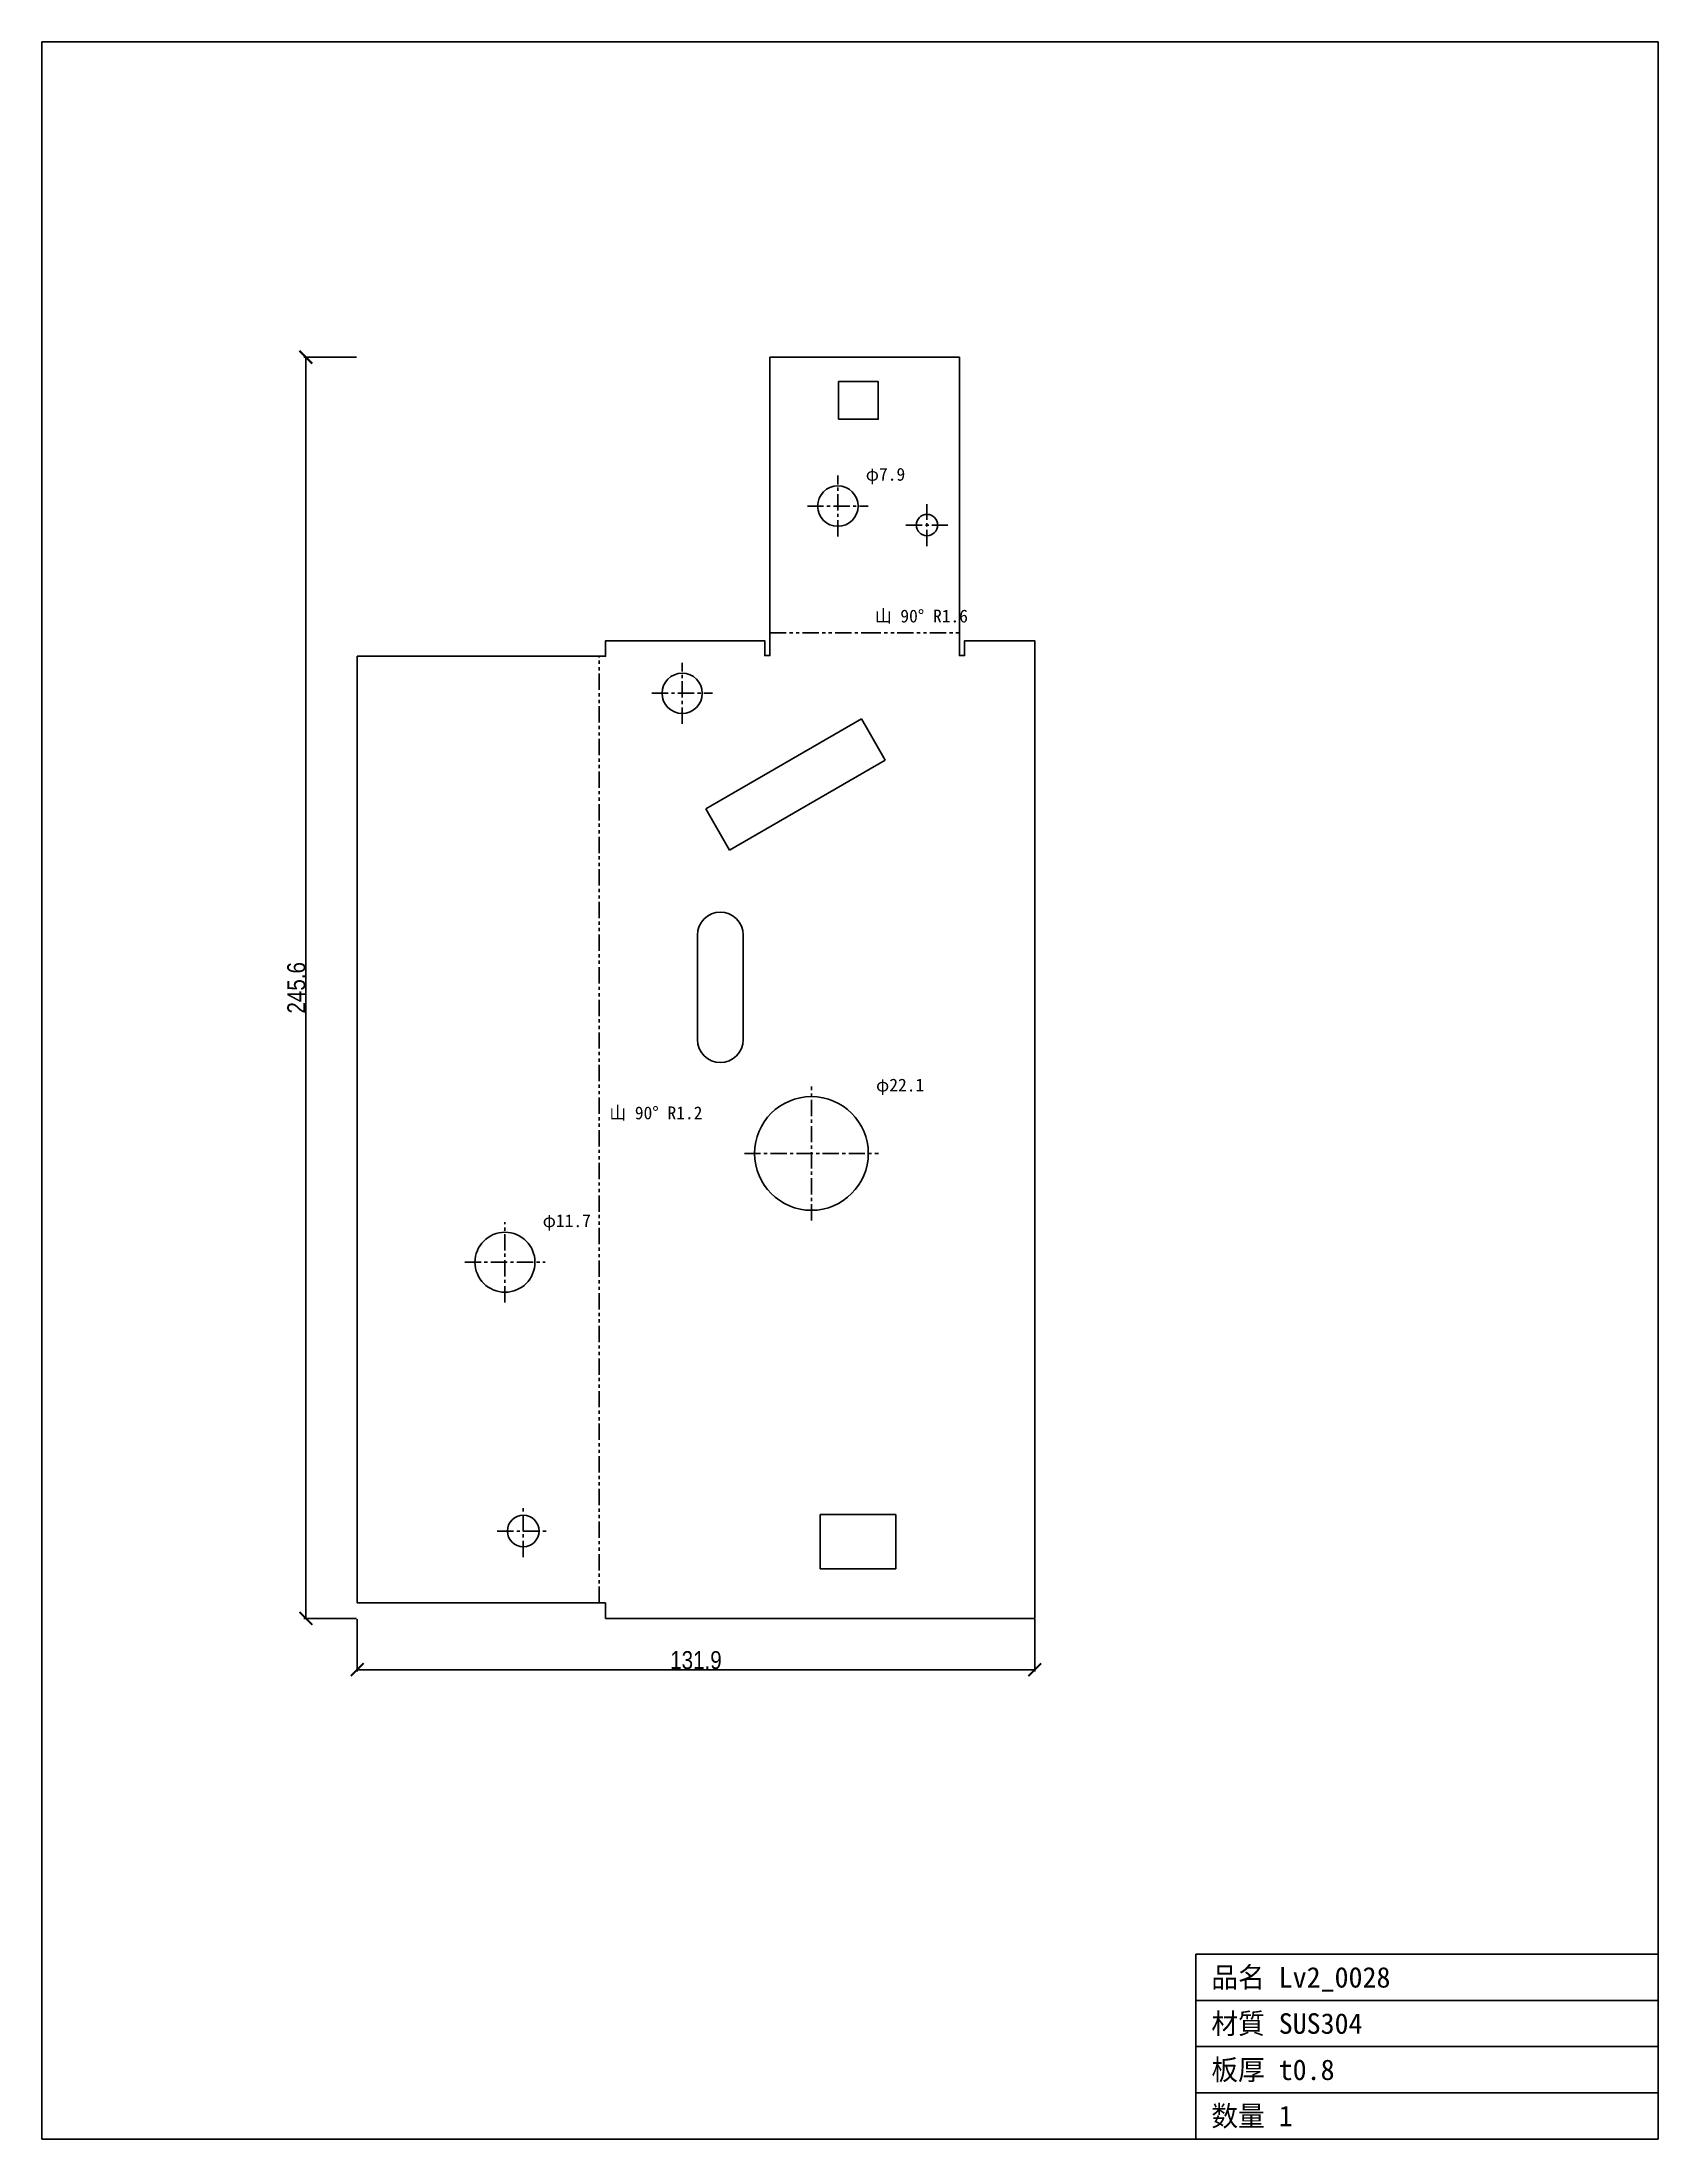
# Model space of a CAD drawing. Header units: millimetres. Extents: x -110 to 205, y -101 to 307.
import ezdxf

# ---------------------------------------------------------------- set-up
doc = ezdxf.new("R2010")
doc.units = ezdxf.units.MM
doc.linetypes.add('CENTER', pattern=[5.08, 3.175, -0.635, 0.635, -0.635])
doc.linetypes.add('PHANTOM', pattern=[6.35, 3.175, -0.635, 0.635, -0.635, 0.635, -0.635])
for name, color, linetype in [('12', 7, 'Continuous'), ('15', 7, 'Continuous'), ('16', 7, 'Continuous'), ('18', 7, 'Continuous'), ('19', 7, 'Continuous'), ('6', 7, 'Continuous')]:
    doc.layers.add(name, color=color, linetype=linetype)
doc.styles.add('OpenSansCondensed-Light', font='OpenSansCondensed-Light.ttf')
doc.dimstyles.new('EZDXF', dxfattribs={"dimtxt": 0.25, "dimasz": 0.175, "dimexe": 0.375, "dimexo": 0.125, "dimgap": 0.1, "dimtad": 1, "dimlfac": 100, "dimzin": 12, "dimdsep": 46, "dimtxsty": 'OpenSansCondensed-Light', "dimblk": 'ARCHTICK', "dimcen": 2.5, "dimazin": 3, "dimtfac": 0.5, "dimtmove": 2, "dimatfit": 3})

# ---------------------------------------------------------------- blocks, each defined once
blk = doc.blocks.new('HOLE_D22_14')
blk.add_circle((0, 0), 11.07)
blk = doc.blocks.new('HOLE_D11_68')
blk.add_circle((0, 0), 5.84)
blk = doc.blocks.new('_ARCHTICK')
at = {"color": 0, "linetype": 'BYBLOCK', "const_width": 0.15}
blk.add_lwpolyline([(-0.5, -0.5), (0.5, 0.5)], dxfattribs=at)

msp = doc.modelspace()

# ---------------------------------------------------------------- linework, layer by layer
at = {"layer": '15', "color": 1, "linetype": 'CENTER'}
for p, q in [((45.23, 210.68), (45.23, 222.55)), ((39.29, 216.61), (51.16, 216.61)), ((62.57, 208.83), (62.57, 217)), ((58.48, 212.92), (66.65, 212.92)), ((14.91, 174.23), (14.91, 186.06)), ((9, 180.15), (20.83, 180.15)), ((40.09, 77.47), (40.09, 103.61)), ((27.02, 90.54), (53.16, 90.54)), ((-19.6, 61.51), (-19.6, 77.19)), ((-27.44, 69.35), (-11.76, 69.35)), ((-16.05, 11.93), (-16.05, 22.08)), ((-21.13, 17), (-10.98, 17))]:
    msp.add_line(p, q, dxfattribs=at)
at = {"layer": '16', "color": 7, "linetype": 'CONTINUOUS'}
for p, q in [((204.96, 307), (-109.77, 307)), ((-109.77, 307), (-109.77, -101.4)), ((204.96, -101.4), (204.96, 307)), ((114.96, -101.4), (114.96, -65.4)), ((114.96, -65.4), (204.96, -65.4)), ((114.96, -74.4), (204.96, -74.4)), ((114.96, -83.4), (204.96, -83.4)), ((114.96, -92.4), (204.96, -92.4)), ((-109.77, -101.4), (204.96, -101.4))]:
    msp.add_line(p, q, dxfattribs=at)
at = {"layer": '18', "color": 7, "linetype": 'CONTINUOUS'}
for p, q in [((19.51, 157.64), (49.83, 175.15)), ((49.83, 175.15), (51.06, 173.01)), ((51.06, 173.01), (54.47, 167.11)), ((54.47, 167.11), (24.15, 149.61)), ((24.15, 149.61), (19.51, 157.64)), ((41.78, 9.62), (41.78, 20.25)), ((41.78, 20.25), (56.51, 20.25)), ((56.51, 20.25), (56.51, 9.62)), ((56.51, 9.62), (41.78, 9.62))]:
    msp.add_line(p, q, dxfattribs=at)
for points in [[(0, 3), (0, 0), (83.56, 0), (83.56, 190.38), (69.91, 190.38), (69.91, 187.48), (68.91, 187.48), (68.91, 245.6), (32, 245.6), (32, 187.48), (31, 187.48), (31, 190.38), (0, 190.38), (0, 187.38), (-48.37, 187.38), (-48.37, 3)], [(45.38, 233.51), (45.38, 240.85), (53.09, 240.85), (53.09, 233.51)]]:
    msp.add_lwpolyline(points, close=True, dxfattribs=at)
msp.add_lwpolyline([(17.89, 112.7), (17.89, 133.08, -1), (26.79, 133.08), (26.79, 112.7, -1)], format="xyb", close=True, dxfattribs=at)
for centre, radius in [((45.23, 216.61), 3.94), ((62.57, 212.92), 2.08), ((14.91, 180.15), 3.92), ((40.09, 90.54), 11.07), ((-16.05, 17), 3.08), ((-16.05, 17), 3.08)]:
    msp.add_circle(centre, radius, dxfattribs=at)
at = {"layer": '19', "color": 3, "linetype": 'PHANTOM'}
for p, q in [((32, 191.95), (50.45, 191.95)), ((50.45, 191.95), (68.91, 191.95)), ((-1.26, 3), (-1.26, 187.38))]:
    msp.add_line(p, q, dxfattribs=at)

# ---------------------------------------------------------------- block references
at = {"layer": '18', "color": 7, "linetype": 'CONTINUOUS'}
for name, p in [('HOLE_D22_14', (40.09, 90.54)), ('HOLE_D11_68', (-19.6, 69.35))]:
    msp.add_blockref(name, p, dxfattribs=at)

# ---------------------------------------------------------------- texts
at = {"layer": '6', "color": 2}
for s, height, p in [('φ7.9', 2.5, (50.66, 221.55)), ('山 90° R1.6', 2.5, (52.45, 193.95)), ('φ22.1', 2.5, (52.66, 102.61)), ('山 90° R1.2', 2.5, (0.74, 97.19)), ('φ11.7', 2.5, (-12.26, 76.19)), ('品名 Lv2_0028', 4, (117.96, -71.9)), ('材質 SUS304', 4, (117.96, -80.9)), ('板厚 t0.8', 4, (117.96, -89.9)), ('数量 1', 4, (117.96, -98.9))]:
    msp.add_text(s, height=height, dxfattribs=at).set_placement(p)

# ---------------------------------------------------------------- dimensions: what is measured, and where the dimension line sits
at = {"layer": '12', "color": 2}
msp.add_linear_dim(base=(-58.37, 0), p1=(-48.37, 0), p2=(-48.37, 245.6), angle=90, dimstyle='EZDXF', override={"dimtxt": 3.5, "dimasz": 2.5, "dimdec": 1, "dimlfac": 1}, dxfattribs=at).render()
msp.add_linear_dim(base=(-48.37, -10), p1=(-48.37, 0), p2=(83.56, 0), dimstyle='EZDXF', override={"dimtxt": 3.5, "dimasz": 2.5, "dimdec": 1, "dimlfac": 1}, dxfattribs=at).render()

doc.saveas('drawing.dxf')
